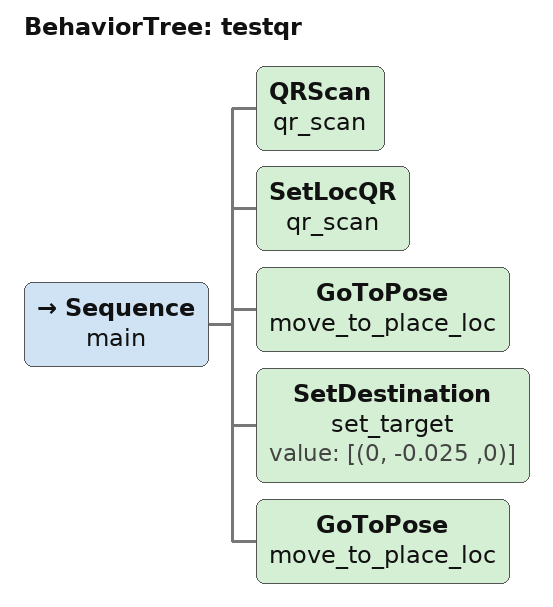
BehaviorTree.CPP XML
<root>
    <BehaviorTree ID="testqr">
    <Sequence name="main">

    <!-- start -->

<!-- 1st Waypoint -->

<!-- From QR -->

        <QRScan name="qr_scan"/>
        <SetLocQR name="qr_scan"/>
        <GoToPose name="move_to_place_loc"/>

<!-- 3rd Waypoint -->

<!-- Reset -->

        <SetDestination name="set_target" value="[(0, -0.025 ,0)]"/>
        <GoToPose name="move_to_place_loc"/>

    </Sequence>
    </BehaviorTree>
</root>
